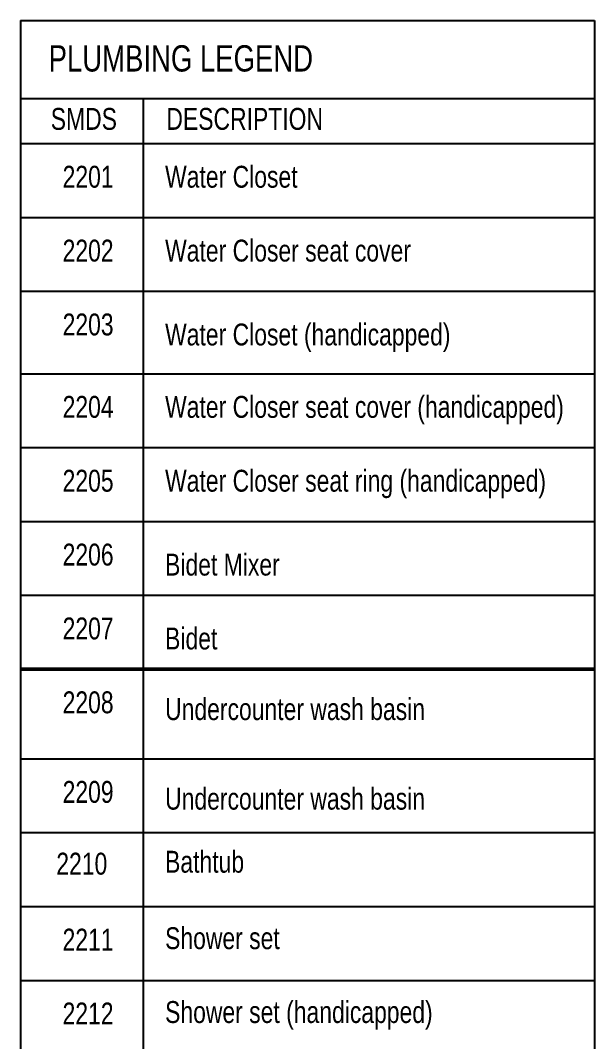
# Model space of a CAD drawing. Header units: inches. Extents: x 274057 to 444617, y 490067 to 635630.
# Drawn here: x 324307 to 325619, y 531277 to 533610 of the extents above; entities that cross this region are included whole.
import ezdxf

# ---------------------------------------------------------------- set-up
doc = ezdxf.new("R2010")
doc.units = ezdxf.units.IN
doc.header["$MEASUREMENT"] = 0
for name, color, linetype in [('CQ SPOT DETAIL DIMENSION', 9, 'Continuous'), ('CQ text label', 3, 'Continuous'), ('CQ-legend tex box', 3, 'Continuous')]:
    doc.layers.add(name, color=color, linetype=linetype)
doc.layers.add('CQ Switches and Outlets', color=1, linetype='Continuous', lineweight=50)
doc.styles.add('DIM 50', font='romans.shx', dxfattribs={"width": 0.75, "height": 100})

# ---------------------------------------------------------------- blocks, each defined once
blk = doc.blocks.new('SMDS')
at = {"layer": 'CQ Switches and Outlets', "color": 2}
blk.add_line((383215.8, 476202.4), (384527.9, 476202.4), dxfattribs=at)
at = {"layer": 'CQ-legend tex box'}
for p, q in [((383215.8, 477684.1), (383215.8, 472859.9)), ((383215.8, 477684.1), (384527.9, 477684.1)), ((384527.9, 477684.1), (384527.9, 472859.9)), ((383215.8, 477506), (384527.9, 477506)), ((383496.1, 477506), (383496.1, 472859.9)), ((383215.8, 477402.8), (384527.9, 477402.8)), ((383215.8, 477234.1), (384527.9, 477234.1)), ((383215.8, 477065.4), (384527.9, 477065.4)), ((383215.8, 476877.2), (384527.9, 476877.2)), ((383215.8, 476708.5), (384527.9, 476708.5)), ((384527.9, 476640.7), (384527.9, 475833.8)), ((383215.8, 476539.8), (384527.9, 476539.8)), ((383215.8, 476371.1), (384527.9, 476371.1)), ((383215.8, 475997.7), (384527.9, 475997.7)), ((383215.8, 475829), (384527.9, 475829)), ((383215.8, 475660.3), (384527.9, 475660.3)), ((383215.8, 475491.6), (384527.9, 475491.6))]:
    blk.add_line(p, q, dxfattribs=at)
at = {"layer": 'CQ text label', "ltscale": 1000, "style": 'DIM 50'}
for s, insert, char_height, width, attachment_point in [('{\\fArial|b0|i0|c0|p34;PLUMBING LEGEND }', (383582.4, 477596.9), 60, 1871.043, 5), ('{\\fArial|b0|i0|c0|p34;SMDS}', (383285.1, 477484.1), 50, 946.817, 1), ('{\\fArial|b0|i0|c0|p34;DESCRIPTION}', (383549.3, 477484.1), 50, 946.817, 1), ('{\\fArial|b0|i0|c0|p34;2201}', (383312.2, 477352), 50, 946.817, 1), ('{\\fArial|b0|i0|c0|p34;Water Closet}', (383546.4, 477352), 50, 946.817, 1), ('{\\fArial|b0|i0|c0|p34;2202}', (383312.2, 477183.3), 50, 946.817, 1), ('{\\fArial|b0|i0|c0|p34;Water Closer seat cover}', (383546.4, 477183.3), 50, 946.817, 1), ('{\\fArial|b0|i0|c0|p34;2203}', (383312.2, 477014.6), 50, 946.817, 1), ('{\\fArial|b0|i0|c0|p34;Water Closet (handicapped)}', (383546.4, 476991.7), 50, 946.817, 1), ('{\\fArial|b0|i0|c0|p34;2204}', (383312.2, 476826.4), 50, 946.817, 1), ('{\\fArial|b0|i0|c0|p34;Water Closer seat cover (handicapped)}', (383546.4, 476826.4), 50, 946.817, 1), ('{\\fArial|b0|i0|c0|p34;2205}', (383312.2, 476657.7), 50, 946.817, 1), ('{\\fArial|b0|i0|c0|p34;Water Closer seat ring (handicapped)}', (383546.4, 476657.7), 50, 946.817, 1), ('{\\fArial|b0|i0|c0|p34;2206}', (383312.2, 476489), 50, 946.817, 1), ('{\\fArial|b0|i0|c0|p34;Bidet Mixer}', (383546.4, 476466.1), 50, 946.817, 1), ('{\\fArial|b0|i0|c0|p34;2207}', (383312.2, 476320.3), 50, 946.817, 1), ('{\\fArial|b0|i0|c0|p34;Bidet }', (383546.4, 476297.4), 50, 946.817, 1), ('{\\fArial|b0|i0|c0|p34;2208}', (383312.2, 476151.6), 50, 946.817, 1), ('{\\fArial|b0|i0|c0|p34;Undercounter wash basin}', (383546.4, 476136.1), 50, 946.817, 1), ('{\\fArial|b0|i0|c0|p34;2209}', (383312.2, 475947), 50, 946.817, 1), ('{\\fArial|b0|i0|c0|p34;Undercounter wash basin}', (383546.4, 475931.5), 50, 946.817, 1), ('{\\fArial|b0|i0|c0|p34;2210}', (383297.8, 475783.1), 50, 946.817, 1), ('{\\fArial|b0|i0|c0|p34;Bathtub}', (383546.4, 475787.5), 50, 946.817, 1), ('{\\fArial|b0|i0|c0|p34;2211}', (383312.1, 475609.6), 50, 946.817, 1), ('{\\fArial|b0|i0|c0|p34;Shower set}', (383546.4, 475612.9), 50, 946.817, 1), ('{\\fArial|b0|i0|c0|p34;2212}', (383312.1, 475440.9), 50, 946.817, 1), ('{\\fArial|b0|i0|c0|p34;Shower set (handicapped)}', (383546.4, 475444.2), 50, 946.817, 1)]:
    blk.add_mtext(s, dxfattribs=dict(at, insert=insert, char_height=char_height, width=width, attachment_point=attachment_point))

msp = doc.modelspace()

# ---------------------------------------------------------------- block references
at = {"layer": 'CQ SPOT DETAIL DIMENSION'}
msp.add_blockref('SMDS', (-58908.5, 55925.5), dxfattribs=at)

doc.saveas('drawing.dxf')
